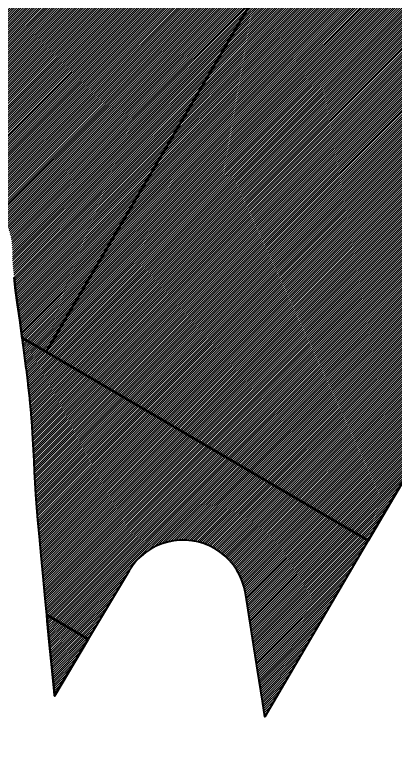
# Model space of a CAD drawing. Header units: metres. Extents: x 729569 to 733474, y 1423763 to 1426173.
# Drawn here: x 731461.3 to 731491.6, y 1424230.8 to 1424288.6 of the extents above; entities that cross this region are included whole.
import ezdxf

# ---------------------------------------------------------------- set-up
doc = ezdxf.new("R2010")
doc.units = ezdxf.units.M
for name, color, linetype in [('GREEN_AREA', 7, 'Continuous'), ('PARCEL_BORDER', 7, 'Continuous'), ('PARCEL_L', 7, 'Continuous'), ('ROADS_LOCAL', 7, 'Continuous')]:
    doc.layers.add(name, color=color, linetype=linetype)

msp = doc.modelspace()

# ---------------------------------------------------------------- hatches: boundary and pattern name
at = {"layer": 'GREEN_AREA', "true_color": 0x96c896}
h = msp.add_hatch(dxfattribs=at)
h.set_pattern_fill('SOLID')
h.paths.add_polyline_path([(731461.938, 1424262.929), (731461.922, 1424263.041), (731461.921, 1424263.049), (731461.742, 1424264.322), (731461.573, 1424265.551), (731461.422, 1424266.695), (731461.3, 1424267.714), (731461.217, 1424268.554), (731461.176, 1424269.18), (731461.159, 1424269.964), (731461.156, 1424269.964), (731461.143, 1424270.319), (731461.078, 1424270.797), (731460.968, 1424271.267), (731460.813, 1424271.724), (731460.615, 1424272.165), (731460.375, 1424272.584), (731460.096, 1424272.978), (731459.78, 1424273.343), (731459.431, 1424273.676), (731459.051, 1424273.974), (731458.644, 1424274.233), (731458.213, 1424274.452), (731457.764, 1424274.629), (731457.3, 1424274.762), (731456.825, 1424274.849), (731456.344, 1424274.89), (731455.861, 1424274.884), (731455.381, 1424274.832), (731454.908, 1424274.734), (731454.447, 1424274.59), (731454.002, 1424274.403), (731453.577, 1424274.174), (731453.177, 1424273.905), (731452.804, 1424273.599), (731452.462, 1424273.257), (731452.155, 1424272.885), (731451.885, 1424272.485), (731450.248, 1424269.784), (731435.204, 1424278.604), (731435.186, 1424278.772), (731434.897, 1424280.155), (731434.474, 1424281.503), (731433.921, 1424282.804), (731433.243, 1424284.043), (731432.446, 1424285.211), (731432.098, 1424285.627), (731529.733, 1424452.14), (731530.266, 1424452.04), (731531.673, 1424451.915), (731533.086, 1424451.928), (731534.491, 1424452.08), (731535.875, 1424452.369), (731537.223, 1424452.793), (731537.378, 1424452.859), (731566.008, 1424436.071), (731517.564, 1424353.451), (731580.381, 1424316.619), (731574.394, 1424308.538), (731512.506, 1424344.825), (731463.835, 1424261.817), (731461.938, 1424262.929)])
h = msp.add_hatch(dxfattribs=at)
h.set_pattern_fill('SOLID')
h.paths.add_polyline_path([(731464.47, 1424234.862), (731464.37, 1424235.899), (731464.242, 1424237.224), (731464.094, 1424238.765), (731463.933, 1424240.448), (731463.889, 1424240.919), (731467.193, 1424238.982), (731464.508, 1424234.473), (731464.47, 1424234.862)])
at = {"layer": 'PARCEL_L', "true_color": 0xffffc8}
h = msp.add_hatch(dxfattribs=at)
h.set_pattern_fill('SOLID')
h.paths.add_polyline_path([(731512.506, 1424344.825), (731574.394, 1424308.538), (731516.778, 1424230.774), (731508.596, 1424235.571), (731508.602, 1424235.74), (731508.688, 1424238.421), (731508.765, 1424240.909), (731508.765, 1424240.916), (731508.79, 1424241.742), (731508.78, 1424242.23), (731508.723, 1424242.714), (731507.379, 1424250.754), (731507.276, 1424251.228), (731507.128, 1424251.689), (731506.936, 1424252.133), (731506.701, 1424252.557), (731506.427, 1424252.957), (731506.115, 1424253.328), (731505.769, 1424253.667), (731505.392, 1424253.971), (731504.987, 1424254.237), (731500.966, 1424256.608), (731500.531, 1424256.836), (731500.076, 1424257.021), (731499.604, 1424257.16), (731499.122, 1424257.252), (731498.632, 1424257.297), (731498.141, 1424257.293), (731497.652, 1424257.241), (731497.171, 1424257.141), (731496.702, 1424256.994), (731496.25, 1424256.803), (731495.819, 1424256.567), (731495.413, 1424256.291), (731495.036, 1424255.976), (731494.691, 1424255.625), (731494.383, 1424255.242), (731494.114, 1424254.831), (731489.413, 1424246.819), (731463.835, 1424261.817), (731512.506, 1424344.825)])
at = {"layer": 'ROADS_LOCAL', "true_color": 0x999999}
h = msp.add_hatch(dxfattribs=at)
h.set_pattern_fill('SOLID')
h.paths.add_polyline_path([(731489.413, 1424246.819), (731481.199, 1424232.82), (731481.009, 1424234.05), (731481.008, 1424234.058), (731480.625, 1424236.513), (731480.625, 1424236.519), (731480.226, 1424239.059), (731480.225, 1424239.064), (731479.82, 1424241.624), (731479.659, 1424242.638), (731479.559, 1424243.117), (731479.412, 1424243.584), (731479.22, 1424244.034), (731478.986, 1424244.463), (731478.71, 1424244.867), (731478.397, 1424245.243), (731478.048, 1424245.586), (731477.667, 1424245.893), (731477.258, 1424246.161), (731476.825, 1424246.389), (731476.372, 1424246.573), (731475.903, 1424246.711), (731475.422, 1424246.803), (731474.935, 1424246.848), (731474.446, 1424246.845), (731473.959, 1424246.795), (731473.48, 1424246.696), (731473.013, 1424246.552), (731472.562, 1424246.363), (731472.132, 1424246.13), (731471.726, 1424245.857), (731471.349, 1424245.545), (731471.004, 1424245.198), (731470.695, 1424244.818), (731470.425, 1424244.411), (731467.193, 1424238.982), (731463.889, 1424240.919), (731463.767, 1424242.201), (731463.603, 1424243.951), (731463.448, 1424245.624), (731463.31, 1424247.147), (731463.195, 1424248.443), (731463.113, 1424249.431), (731463.036, 1424250.462), (731462.976, 1424251.4), (731462.926, 1424252.282), (731462.882, 1424253.141), (731462.837, 1424253.998), (731462.836, 1424254.019), (731462.788, 1424254.89), (731462.785, 1424254.931), (731462.727, 1424255.843), (731462.723, 1424255.898), (731462.649, 1424256.879), (731462.644, 1424256.94), (731462.55, 1424258.017), (731462.541, 1424258.105), (731462.427, 1424259.186), (731462.418, 1424259.269), (731462.274, 1424260.445), (731462.267, 1424260.496), (731462.102, 1424261.738), (731462.099, 1424261.766), (731461.938, 1424262.929), (731489.413, 1424246.819)])

# ---------------------------------------------------------------- linework, layer by layer
at = {"layer": 'PARCEL_BORDER', "lineweight": 50, "true_color": 0x326432}
msp.add_lwpolyline([(731512.506, 1424344.825), (731463.835, 1424261.817), (731461.938, 1424262.929), (731461.938, 1424262.929), (731461.922, 1424263.041), (731461.921, 1424263.049), (731461.742, 1424264.322), (731461.573, 1424265.551), (731461.422, 1424266.695), (731461.3, 1424267.714)], dxfattribs=at)
at = {"layer": 'PARCEL_BORDER', "lineweight": 50, "true_color": 0x323232}
msp.add_lwpolyline([(731494.114, 1424254.831), (731489.413, 1424246.819), (731463.835, 1424261.817), (731512.506, 1424344.825)], dxfattribs=at)
at = {"layer": 'PARCEL_BORDER', "lineweight": 40, "true_color": 0x323232}
msp.add_lwpolyline([(731489.413, 1424246.819), (731481.199, 1424232.82), (731481.009, 1424234.05), (731481.008, 1424234.058), (731480.625, 1424236.513), (731480.625, 1424236.519), (731480.226, 1424239.059), (731480.225, 1424239.064), (731479.82, 1424241.624), (731479.659, 1424242.638), (731479.559, 1424243.117), (731479.412, 1424243.584), (731479.22, 1424244.034), (731478.986, 1424244.463), (731478.71, 1424244.867), (731478.397, 1424245.243), (731478.048, 1424245.586), (731477.667, 1424245.893), (731477.258, 1424246.161), (731476.825, 1424246.389), (731476.372, 1424246.573), (731475.903, 1424246.711), (731475.422, 1424246.803), (731474.935, 1424246.848), (731474.446, 1424246.845), (731473.959, 1424246.795), (731473.48, 1424246.696), (731473.013, 1424246.552), (731472.562, 1424246.363), (731472.132, 1424246.13), (731471.726, 1424245.857), (731471.349, 1424245.545), (731471.004, 1424245.198), (731470.695, 1424244.818), (731470.425, 1424244.411), (731467.193, 1424238.982), (731463.889, 1424240.919), (731463.767, 1424242.201), (731463.603, 1424243.951), (731463.448, 1424245.624), (731463.31, 1424247.147), (731463.195, 1424248.443), (731463.113, 1424249.431), (731463.036, 1424250.462), (731462.976, 1424251.4), (731462.926, 1424252.282), (731462.882, 1424253.141), (731462.837, 1424253.998), (731462.836, 1424254.019), (731462.788, 1424254.89), (731462.785, 1424254.931), (731462.727, 1424255.843), (731462.723, 1424255.898), (731462.649, 1424256.879), (731462.644, 1424256.94), (731462.55, 1424258.017), (731462.541, 1424258.105), (731462.427, 1424259.186), (731462.418, 1424259.269), (731462.274, 1424260.445), (731462.267, 1424260.496), (731462.102, 1424261.738), (731462.099, 1424261.766), (731461.938, 1424262.929), (731489.413, 1424246.819)], close=True, dxfattribs=at)
at = {"layer": 'PARCEL_BORDER', "lineweight": 50, "true_color": 0x326432}
msp.add_lwpolyline([(731464.47, 1424234.862), (731464.37, 1424235.899), (731464.242, 1424237.224), (731464.094, 1424238.765), (731463.933, 1424240.448), (731463.889, 1424240.919), (731467.193, 1424238.982), (731464.508, 1424234.473), (731464.47, 1424234.862)], close=True, dxfattribs=at)

doc.saveas('drawing.dxf')
